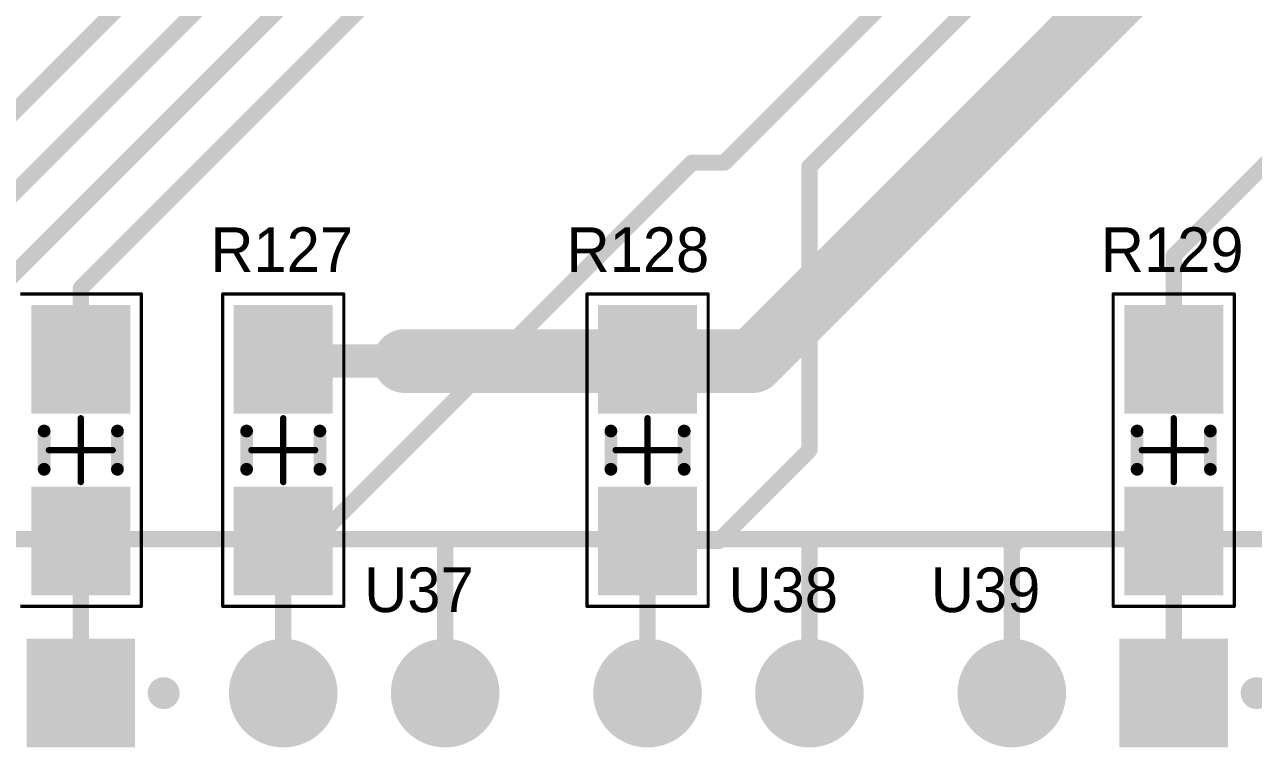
# Model space of a CAD drawing. Header units: millimetres. Extents: x 37 to 246, y 26 to 184.
# Drawn here: x 135.64 to 154.92, y 91.22 to 102.56 of the extents above; entities that cross this region are included whole.
import ezdxf

# ---------------------------------------------------------------- set-up
doc = ezdxf.new("R2010")
doc.units = ezdxf.units.MM
for name, color, linetype in [('BottomLayer', 5, 'Continuous'), ('BottomSolder', 6, 'Continuous'), ('Mechanical15', 56, 'Continuous'), ('MultiLayer', 9, 'Continuous'), ('PadHoleLayer', 156, 'Continuous'), ('TopLayer', 1, 'Continuous'), ('TopOverlay', 2, 'Continuous'), ('TopPaste', 8, 'Continuous'), ('TopSolder', 216, 'Continuous'), ('ViaHoleLayer', 16, 'Continuous')]:
    doc.layers.add(name, color=color, linetype=linetype)

msp = doc.modelspace()

# ---------------------------------------------------------------- linework, layer by layer
at = {"layer": 'BottomLayer'}
for points, const_width in [([(147.066, 97.282), (153.289, 103.505)], 1), ([(141.605, 97.282), (147.066, 97.282)], 1), ([(133.985, 94.488), (142.24, 94.488)], 0.254), ([(142.24, 94.488), (147.955, 94.488)], 0.254), ([(142.24, 92.075), (142.24, 94.488)], 0.254), ([(147.955, 94.488), (151.257, 94.488)], 0.254), ([(147.955, 92.075), (147.955, 94.488)], 0.254), ([(151.13, 94.361), (151.257, 94.488)], 0.254), ([(151.13, 92.075), (151.13, 94.361)], 0.254), ([(151.257, 94.488), (159.385, 94.488)], 0.254)]:
    msp.add_lwpolyline(points, dxfattribs=dict(at, const_width=const_width))
for points, const_width in [([(141.355, 97.282, 1), (141.855, 97.282, 1)], 0.5), ([(146.816, 97.282, 1), (147.316, 97.282, 1)], 0.5), ([(146.816, 97.282, 1), (147.316, 97.282, 1)], 0.5), ([(141.405, 97.282, 1), (141.805, 97.282, 1)], 0.4), ([(146.866, 97.282, 1), (147.266, 97.282, 1)], 0.4), ([(142.177, 94.488, 1), (142.304, 94.488, 1)], 0.127), ([(142.177, 94.488, 1), (142.304, 94.488, 1)], 0.127), ([(142.177, 94.488, 1), (142.304, 94.488, 1)], 0.127), ([(147.892, 94.488, 1), (148.018, 94.488, 1)], 0.127), ([(147.892, 94.488, 1), (148.018, 94.488, 1)], 0.127), ([(147.892, 94.488, 1), (148.018, 94.488, 1)], 0.127), ([(151.066, 94.361, 1), (151.194, 94.361, 1)], 0.127), ([(151.066, 94.361, 1), (151.194, 94.361, 1)], 0.127), ([(151.194, 94.488, 1), (151.321, 94.488, 1)], 0.127), ([(151.194, 94.488, 1), (151.321, 94.488, 1)], 0.127), ([(151.194, 94.488, 1), (151.321, 94.488, 1)], 0.127), ([(139.325, 92.075, 1), (140.075, 92.075, 1)], 0.75), ([(141.865, 92.075, 1), (142.615, 92.075, 1)], 0.75), ([(145.04, 92.075, 1), (145.79, 92.075, 1)], 0.75), ([(147.58, 92.075, 1), (148.33, 92.075, 1)], 0.75), ([(150.755, 92.075, 1), (151.505, 92.075, 1)], 0.75), ([(142.177, 92.075, 1), (142.304, 92.075, 1)], 0.127), ([(147.892, 92.075, 1), (148.018, 92.075, 1)], 0.127), ([(151.066, 92.075, 1), (151.194, 92.075, 1)], 0.127)]:
    msp.add_lwpolyline(points, format="xyb", close=True, dxfattribs=dict(at, const_width=const_width))
for points in [[(135.774, 92.825), (135.774, 91.325), (137.274, 92.825), (137.274, 91.325)], [(152.92, 92.825), (152.92, 91.325), (154.42, 92.825), (154.42, 91.325)]]:
    msp.add_solid(points, dxfattribs=at)
at = {"layer": 'BottomSolder', "const_width": 0.852}
for points in [[(139.274, 92.075, 1), (140.126, 92.075, 1)], [(141.814, 92.075, 1), (142.666, 92.075, 1)], [(144.989, 92.075, 1), (145.841, 92.075, 1)], [(147.529, 92.075, 1), (148.381, 92.075, 1)], [(150.704, 92.075, 1), (151.556, 92.075, 1)]]:
    msp.add_lwpolyline(points, format="xyb", close=True, dxfattribs=at)
at = {"layer": 'BottomSolder'}
for points in [[(135.673, 92.927), (135.673, 91.223), (137.376, 92.927), (137.376, 91.223)], [(152.818, 92.927), (152.818, 91.223), (154.522, 92.927), (154.522, 91.223)]]:
    msp.add_solid(points, dxfattribs=at)
at = {"layer": 'Mechanical15'}
for points, const_width in [([(135.574, 98.335), (137.474, 98.335)], 0.05), ([(137.474, 93.435), (137.474, 98.335)], 0.05), ([(138.75, 98.335), (140.65, 98.335)], 0.05), ([(138.75, 93.435), (138.75, 98.335)], 0.05), ([(140.65, 93.435), (140.65, 98.335)], 0.05), ([(144.465, 98.335), (146.365, 98.335)], 0.05), ([(144.465, 93.435), (144.465, 98.335)], 0.05), ([(146.365, 93.435), (146.365, 98.335)], 0.05), ([(152.72, 98.335), (154.62, 98.335)], 0.05), ([(152.72, 93.435), (152.72, 98.335)], 0.05), ([(154.62, 93.435), (154.62, 98.335)], 0.05), ([(136.524, 95.385), (136.524, 96.385)], 0.1), ([(139.7, 95.385), (139.7, 96.385)], 0.1), ([(145.415, 95.385), (145.415, 96.385)], 0.1), ([(153.67, 95.385), (153.67, 96.385)], 0.1), ([(136.024, 95.885), (137.024, 95.885)], 0.1), ([(139.2, 95.885), (140.2, 95.885)], 0.1), ([(144.915, 95.885), (145.915, 95.885)], 0.1), ([(153.17, 95.885), (154.17, 95.885)], 0.1), ([(135.574, 93.435), (137.474, 93.435)], 0.05), ([(138.75, 93.435), (140.65, 93.435)], 0.05), ([(144.465, 93.435), (146.365, 93.435)], 0.05), ([(152.72, 93.435), (154.62, 93.435)], 0.05)]:
    msp.add_lwpolyline(points, dxfattribs=dict(at, const_width=const_width))
for points, const_width in [([(137.462, 98.335, 1), (137.487, 98.335, 1)], 0.025), ([(137.462, 98.335, 1), (137.487, 98.335, 1)], 0.025), ([(138.738, 98.335, 1), (138.762, 98.335, 1)], 0.025), ([(138.738, 98.335, 1), (138.762, 98.335, 1)], 0.025), ([(140.638, 98.335, 1), (140.662, 98.335, 1)], 0.025), ([(140.638, 98.335, 1), (140.662, 98.335, 1)], 0.025), ([(144.453, 98.335, 1), (144.477, 98.335, 1)], 0.025), ([(144.453, 98.335, 1), (144.477, 98.335, 1)], 0.025), ([(146.353, 98.335, 1), (146.377, 98.335, 1)], 0.025), ([(146.353, 98.335, 1), (146.377, 98.335, 1)], 0.025), ([(152.708, 98.335, 1), (152.732, 98.335, 1)], 0.025), ([(152.708, 98.335, 1), (152.732, 98.335, 1)], 0.025), ([(154.608, 98.335, 1), (154.632, 98.335, 1)], 0.025), ([(154.608, 98.335, 1), (154.632, 98.335, 1)], 0.025), ([(136.499, 96.385, 1), (136.549, 96.385, 1)], 0.05), ([(139.675, 96.385, 1), (139.725, 96.385, 1)], 0.05), ([(145.39, 96.385, 1), (145.44, 96.385, 1)], 0.05), ([(153.645, 96.385, 1), (153.695, 96.385, 1)], 0.05), ([(135.999, 95.885, 1), (136.049, 95.885, 1)], 0.05), ([(136.999, 95.885, 1), (137.049, 95.885, 1)], 0.05), ([(139.175, 95.885, 1), (139.225, 95.885, 1)], 0.05), ([(140.175, 95.885, 1), (140.225, 95.885, 1)], 0.05), ([(144.89, 95.885, 1), (144.94, 95.885, 1)], 0.05), ([(145.89, 95.885, 1), (145.94, 95.885, 1)], 0.05), ([(153.145, 95.885, 1), (153.195, 95.885, 1)], 0.05), ([(154.145, 95.885, 1), (154.195, 95.885, 1)], 0.05), ([(136.499, 95.385, 1), (136.549, 95.385, 1)], 0.05), ([(139.675, 95.385, 1), (139.725, 95.385, 1)], 0.05), ([(145.39, 95.385, 1), (145.44, 95.385, 1)], 0.05), ([(153.645, 95.385, 1), (153.695, 95.385, 1)], 0.05), ([(137.462, 93.435, 1), (137.487, 93.435, 1)], 0.025), ([(137.462, 93.435, 1), (137.487, 93.435, 1)], 0.025), ([(138.738, 93.435, 1), (138.762, 93.435, 1)], 0.025), ([(138.738, 93.435, 1), (138.762, 93.435, 1)], 0.025), ([(140.638, 93.435, 1), (140.662, 93.435, 1)], 0.025), ([(140.638, 93.435, 1), (140.662, 93.435, 1)], 0.025), ([(144.453, 93.435, 1), (144.477, 93.435, 1)], 0.025), ([(144.453, 93.435, 1), (144.477, 93.435, 1)], 0.025), ([(146.353, 93.435, 1), (146.377, 93.435, 1)], 0.025), ([(146.353, 93.435, 1), (146.377, 93.435, 1)], 0.025), ([(152.708, 93.435, 1), (152.732, 93.435, 1)], 0.025), ([(152.708, 93.435, 1), (152.732, 93.435, 1)], 0.025), ([(154.608, 93.435, 1), (154.632, 93.435, 1)], 0.025), ([(154.608, 93.435, 1), (154.632, 93.435, 1)], 0.025)]:
    msp.add_lwpolyline(points, format="xyb", close=True, dxfattribs=dict(at, const_width=const_width))
at = {"layer": 'MultiLayer', "const_width": 0.4}
for points in [[(141.405, 97.282, 1), (141.805, 97.282, 1)], [(146.866, 97.282, 1), (147.266, 97.282, 1)]]:
    msp.add_lwpolyline(points, format="xyb", close=True, dxfattribs=at)
at = {"layer": 'PadHoleLayer', "const_width": 0.45}
for points in [[(136.299, 92.075, 1), (136.749, 92.075, 1)], [(139.475, 92.075, 1), (139.925, 92.075, 1)], [(142.015, 92.075, 1), (142.465, 92.075, 1)], [(145.19, 92.075, 1), (145.64, 92.075, 1)], [(147.73, 92.075, 1), (148.18, 92.075, 1)], [(150.905, 92.075, 1), (151.355, 92.075, 1)], [(153.445, 92.075, 1), (153.895, 92.075, 1)]]:
    msp.add_lwpolyline(points, format="xyb", close=True, dxfattribs=at)
at = {"layer": 'TopLayer'}
for points, const_width in [([(133.985, 99.695), (145.99, 111.7)], 0.254), ([(134.62, 99.06), (146.49, 110.93)], 0.254), ([(134.14, 97.31), (146.99, 110.16)], 0.254), ([(136.524, 98.424), (147.49, 109.39)], 0.254), ([(146.621, 100.394), (154.305, 108.077)], 0.254), ([(147.955, 100.33), (155.575, 107.95)], 0.254), ([(153.67, 98.933), (158.75, 104.013)], 0.254), ([(140.18, 94.46), (146.113, 100.394)], 0.254), ([(146.113, 100.394), (146.621, 100.394)], 0.254), ([(147.955, 95.885), (147.955, 100.33)], 0.254), ([(153.67, 97.31), (153.67, 98.933)], 0.254), ([(136.524, 97.31), (136.524, 98.424)], 0.254), ([(139.7, 97.31), (139.728, 97.282)], 0.524), ([(145.415, 97.31), (145.443, 97.282)], 0.524), ([(139.728, 97.282), (141.605, 97.282)], 0.524), ([(145.443, 97.282), (147.066, 97.282)], 0.524), ([(146.53, 94.46), (147.955, 95.885)], 0.254), ([(136.524, 92.075), (136.524, 94.46)], 0.254), ([(139.7, 92.075), (139.7, 94.46)], 0.254), ([(139.7, 94.46), (140.18, 94.46)], 0.254), ([(145.415, 92.075), (145.415, 94.46)], 0.254), ([(145.415, 94.46), (146.53, 94.46)], 0.254), ([(153.67, 92.075), (153.67, 94.46)], 0.254)]:
    msp.add_lwpolyline(points, dxfattribs=dict(at, const_width=const_width))
for points, const_width in [([(146.05, 100.394, 1), (146.177, 100.394, 1)], 0.127), ([(146.05, 100.394, 1), (146.177, 100.394, 1)], 0.127), ([(146.558, 100.394, 1), (146.685, 100.394, 1)], 0.127), ([(146.558, 100.394, 1), (146.685, 100.394, 1)], 0.127), ([(147.892, 100.33, 1), (148.018, 100.33, 1)], 0.127), ([(147.892, 100.33, 1), (148.018, 100.33, 1)], 0.127), ([(153.607, 98.933, 1), (153.733, 98.933, 1)], 0.127), ([(153.607, 98.933, 1), (153.733, 98.933, 1)], 0.127), ([(136.461, 98.424, 1), (136.588, 98.424, 1)], 0.127), ([(136.461, 98.424, 1), (136.588, 98.424, 1)], 0.127), ([(139.569, 97.31, 1), (139.831, 97.31, 1)], 0.262), ([(141.405, 97.282, 1), (141.805, 97.282, 1)], 0.4), ([(145.284, 97.31, 1), (145.546, 97.31, 1)], 0.262), ([(146.866, 97.282, 1), (147.266, 97.282, 1)], 0.4), ([(136.461, 97.31, 1), (136.588, 97.31, 1)], 0.127), ([(139.597, 97.282, 1), (139.859, 97.282, 1)], 0.262), ([(139.597, 97.282, 1), (139.859, 97.282, 1)], 0.262), ([(141.474, 97.282, 1), (141.736, 97.282, 1)], 0.262), ([(145.312, 97.282, 1), (145.574, 97.282, 1)], 0.262), ([(145.312, 97.282, 1), (145.574, 97.282, 1)], 0.262), ([(146.935, 97.282, 1), (147.197, 97.282, 1)], 0.262), ([(153.607, 97.31, 1), (153.733, 97.31, 1)], 0.127), ([(147.892, 95.885, 1), (148.018, 95.885, 1)], 0.127), ([(147.892, 95.885, 1), (148.018, 95.885, 1)], 0.127), ([(136.461, 94.46, 1), (136.588, 94.46, 1)], 0.127), ([(139.637, 94.46, 1), (139.763, 94.46, 1)], 0.127), ([(139.637, 94.46, 1), (139.763, 94.46, 1)], 0.127), ([(140.116, 94.46, 1), (140.243, 94.46, 1)], 0.127), ([(140.116, 94.46, 1), (140.243, 94.46, 1)], 0.127), ([(145.351, 94.46, 1), (145.478, 94.46, 1)], 0.127), ([(145.351, 94.46, 1), (145.478, 94.46, 1)], 0.127), ([(146.466, 94.46, 1), (146.593, 94.46, 1)], 0.127), ([(146.466, 94.46, 1), (146.593, 94.46, 1)], 0.127), ([(153.607, 94.46, 1), (153.733, 94.46, 1)], 0.127), ([(139.325, 92.075, 1), (140.075, 92.075, 1)], 0.75), ([(141.865, 92.075, 1), (142.615, 92.075, 1)], 0.75), ([(145.04, 92.075, 1), (145.79, 92.075, 1)], 0.75), ([(147.58, 92.075, 1), (148.33, 92.075, 1)], 0.75), ([(150.755, 92.075, 1), (151.505, 92.075, 1)], 0.75), ([(136.461, 92.075, 1), (136.588, 92.075, 1)], 0.127), ([(139.637, 92.075, 1), (139.763, 92.075, 1)], 0.127), ([(145.351, 92.075, 1), (145.478, 92.075, 1)], 0.127), ([(153.607, 92.075, 1), (153.733, 92.075, 1)], 0.127)]:
    msp.add_lwpolyline(points, format="xyb", close=True, dxfattribs=dict(at, const_width=const_width))
for points in [[(137.199, 98.06), (135.849, 98.06), (137.199, 96.56), (135.849, 96.56)], [(140.375, 98.06), (139.025, 98.06), (140.375, 96.56), (139.025, 96.56)], [(146.09, 98.06), (144.74, 98.06), (146.09, 96.56), (144.74, 96.56)], [(154.345, 98.06), (152.995, 98.06), (154.345, 96.56), (152.995, 96.56)], [(137.199, 95.21), (135.849, 95.21), (137.199, 93.71), (135.849, 93.71)], [(140.375, 95.21), (139.025, 95.21), (140.375, 93.71), (139.025, 93.71)], [(146.09, 95.21), (144.74, 95.21), (146.09, 93.71), (144.74, 93.71)], [(154.345, 95.21), (152.995, 95.21), (154.345, 93.71), (152.995, 93.71)], [(135.774, 92.825), (135.774, 91.325), (137.274, 92.825), (137.274, 91.325)], [(152.92, 92.825), (152.92, 91.325), (154.42, 92.825), (154.42, 91.325)]]:
    msp.add_solid(points, dxfattribs=at)
at = {"layer": 'TopOverlay', "const_width": 0.2}
for points in [[(135.949, 95.585), (135.949, 96.185)], [(137.099, 95.585), (137.099, 96.185)], [(139.125, 95.585), (139.125, 96.185)], [(140.275, 95.585), (140.275, 96.185)], [(144.84, 95.585), (144.84, 96.185)], [(145.99, 95.585), (145.99, 96.185)], [(153.095, 95.585), (153.095, 96.185)], [(154.245, 95.585), (154.245, 96.185)]]:
    msp.add_lwpolyline(points, dxfattribs=at)
at = {"layer": 'TopOverlay'}
for points, const_width in [([(135.899, 96.185, 1), (135.999, 96.185, 1)], 0.1), ([(137.049, 96.185, 1), (137.149, 96.185, 1)], 0.1), ([(139.075, 96.185, 1), (139.175, 96.185, 1)], 0.1), ([(140.225, 96.185, 1), (140.325, 96.185, 1)], 0.1), ([(144.79, 96.185, 1), (144.89, 96.185, 1)], 0.1), ([(145.94, 96.185, 1), (146.04, 96.185, 1)], 0.1), ([(153.045, 96.185, 1), (153.145, 96.185, 1)], 0.1), ([(154.195, 96.185, 1), (154.295, 96.185, 1)], 0.1), ([(135.899, 95.585, 1), (135.999, 95.585, 1)], 0.1), ([(137.049, 95.585, 1), (137.149, 95.585, 1)], 0.1), ([(139.075, 95.585, 1), (139.175, 95.585, 1)], 0.1), ([(140.225, 95.585, 1), (140.325, 95.585, 1)], 0.1), ([(144.79, 95.585, 1), (144.89, 95.585, 1)], 0.1), ([(145.94, 95.585, 1), (146.04, 95.585, 1)], 0.1), ([(153.045, 95.585, 1), (153.145, 95.585, 1)], 0.1), ([(154.195, 95.585, 1), (154.295, 95.585, 1)], 0.1), ([(137.949, 92.075, 1), (137.699, 92.075, 1)], 0.25), ([(137.637, 92.075, 1), (137.762, 92.075, 1)], 0.125), ([(137.887, 92.075, 1), (138.012, 92.075, 1)], 0.125), ([(155.095, 92.075, 1), (154.845, 92.075, 1)], 0.25), ([(154.782, 92.075, 1), (154.907, 92.075, 1)], 0.125)]:
    msp.add_lwpolyline(points, format="xyb", close=True, dxfattribs=dict(at, const_width=const_width))
at = {"layer": 'TopPaste'}
for points in [[(137.199, 98.06), (135.849, 98.06), (137.199, 96.56), (135.849, 96.56)], [(140.375, 98.06), (139.025, 98.06), (140.375, 96.56), (139.025, 96.56)], [(146.09, 98.06), (144.74, 98.06), (146.09, 96.56), (144.74, 96.56)], [(154.345, 98.06), (152.995, 98.06), (154.345, 96.56), (152.995, 96.56)], [(137.199, 95.21), (135.849, 95.21), (137.199, 93.71), (135.849, 93.71)], [(140.375, 95.21), (139.025, 95.21), (140.375, 93.71), (139.025, 93.71)], [(146.09, 95.21), (144.74, 95.21), (146.09, 93.71), (144.74, 93.71)], [(154.345, 95.21), (152.995, 95.21), (154.345, 93.71), (152.995, 93.71)]]:
    msp.add_solid(points, dxfattribs=at)
at = {"layer": 'TopSolder', "const_width": 0.852}
for points in [[(139.274, 92.075, 1), (140.126, 92.075, 1)], [(141.814, 92.075, 1), (142.666, 92.075, 1)], [(144.989, 92.075, 1), (145.841, 92.075, 1)], [(147.529, 92.075, 1), (148.381, 92.075, 1)], [(150.704, 92.075, 1), (151.556, 92.075, 1)]]:
    msp.add_lwpolyline(points, format="xyb", close=True, dxfattribs=at)
at = {"layer": 'TopSolder'}
for points in [[(137.301, 98.162), (135.748, 98.162), (137.301, 96.458), (135.748, 96.458)], [(140.477, 98.162), (138.923, 98.162), (140.477, 96.458), (138.923, 96.458)], [(146.192, 98.162), (144.638, 98.162), (146.192, 96.458), (144.638, 96.458)], [(154.447, 98.162), (152.893, 98.162), (154.447, 96.458), (152.893, 96.458)], [(137.301, 95.312), (135.748, 95.312), (137.301, 93.608), (135.748, 93.608)], [(140.477, 95.312), (138.923, 95.312), (140.477, 93.608), (138.923, 93.608)], [(146.192, 95.312), (144.638, 95.312), (146.192, 93.608), (144.638, 93.608)], [(154.447, 95.312), (152.893, 95.312), (154.447, 93.608), (152.893, 93.608)], [(135.673, 92.927), (135.673, 91.223), (137.376, 92.927), (137.376, 91.223)], [(152.818, 92.927), (152.818, 91.223), (154.522, 92.927), (154.522, 91.223)]]:
    msp.add_solid(points, dxfattribs=at)
at = {"layer": 'ViaHoleLayer', "const_width": 0.2}
for points in [[(141.505, 97.282, 1), (141.705, 97.282, 1)], [(146.966, 97.282, 1), (147.166, 97.282, 1)]]:
    msp.add_lwpolyline(points, format="xyb", close=True, dxfattribs=at)

# ---------------------------------------------------------------- texts
at = {"layer": 'TopOverlay'}
for s, p in [('R127', (138.557, 98.679)), ('R128', (144.145, 98.679)), ('R129', (152.527, 98.679)), ('U37', (140.97, 93.345)), ('U38', (146.685, 93.345)), ('U39', (149.86, 93.345))]:
    msp.add_text(s, height=0.7, dxfattribs=at).set_placement(p)

doc.saveas('drawing.dxf')
